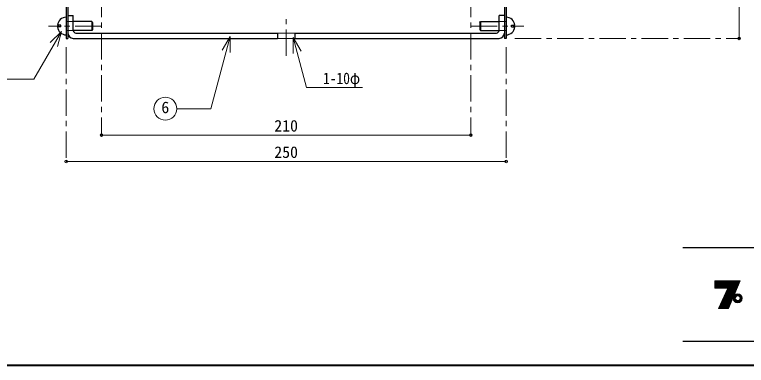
# Model space of a CAD drawing. Units: millimetres, scale not verified. Extents: x -637 to 578, y -407 to 436.
# Drawn here: x -409.2 to 6.7, y -407.4 to -207.9 of the extents above; entities that cross this region are included whole.
import ezdxf
from ezdxf.enums import TextEntityAlignment as Align

# ---------------------------------------------------------------- set-up
doc = ezdxf.new("R2010")
doc.units = ezdxf.units.MM
doc.header["$LTSCALE"] = 3
doc.header["$PDMODE"] = 32
doc.header["$PDSIZE"] = 1.5
doc.linetypes.add('CHAIN1', pattern=[8, 5, -1, 1, -1])
doc.linetypes.add('DASHED1', pattern=[1.8, 1.2, -0.6])
doc.layers.add('0-0', color=4, linetype='Continuous', lineweight=9)
doc.styles.add('ＭＳ ゴシック', font='')
doc.styles.get('ＭＳ ゴシック').set_extended_font_data('MS Gothic')

msp = doc.modelspace()

# ---------------------------------------------------------------- linework, layer by layer
at = {"layer": '0-0'}
for p, q in [((2.66, -221.426), (2.66, 42.574)), ((-359.84, -276.426), (-149.84, -276.426)), ((-379.84, -291.426), (-129.84, -291.426))]:
    msp.add_line(p, q, dxfattribs=at)
at = {"layer": '0-0', "color": 5, "lineweight": 25}
for p, q in [((-379.84, -58.926), (-379.84, -221.426)), ((-378.84, -58.926), (-378.84, -221.426)), ((-130.84, -108.926), (-130.84, -221.426)), ((-129.84, -108.926), (-129.84, -221.426)), ((-378.84, -208.426), (-375.84, -208.426)), ((-375.84, -216.926), (-375.84, -208.426)), ((-365.34, -211.926), (-375.84, -211.926)), ((-365.34, -211.926), (-365.34, -216.926)), ((-364.84, -212.426), (-365.34, -211.926)), ((-144.84, -212.426), (-144.34, -211.926)), ((-144.34, -211.926), (-133.84, -211.926)), ((-144.34, -211.926), (-144.34, -216.926)), ((-133.84, -216.926), (-133.84, -208.426)), ((-130.84, -208.426), (-133.84, -208.426)), ((-382.84, -213.926), (-384.815, -213.926)), ((-382.84, -214.926), (-384.815, -214.926)), ((-382.84, -214.926), (-382.84, -213.926)), ((-364.84, -212.426), (-364.84, -216.426)), ((-144.84, -212.426), (-144.84, -216.426)), ((-126.84, -213.926), (-124.865, -213.926)), ((-126.84, -214.926), (-126.84, -213.926)), ((-126.84, -214.926), (-124.865, -214.926)), ((-365.34, -216.926), (-375.84, -216.926)), ((-364.84, -216.426), (-365.34, -216.926)), ((-249.84, -218.426), (-249.84, -221.426)), ((-249.84, -218.426), (-135.34, -218.426)), ((-144.84, -216.426), (-144.34, -216.926)), ((-144.34, -216.926), (-133.84, -216.926)), ((-379.84, -221.426), (-378.84, -221.426)), ((-375.84, -221.426), (-259.84, -221.426)), ((-249.84, -221.426), (-133.84, -221.426)), ((-129.84, -221.426), (-130.84, -221.426))]:
    msp.add_line(p, q, dxfattribs=at)
at = {"layer": '0-0', "linetype": 'CHAIN1'}
for p, q in [((-359.84, -194.426), (-359.84, -276.426)), ((-149.84, -194.426), (-149.84, -276.426)), ((-254.84, -231.426), (-254.84, -208.426)), ((-359.84, -214.426), (-389.84, -214.426)), ((-149.84, -214.426), (-119.84, -214.426)), ((-124.84, -221.426), (2.66, -221.426)), ((-379.84, -226.426), (-379.84, -291.426)), ((-129.84, -226.426), (-129.84, -291.426))]:
    msp.add_line(p, q, dxfattribs=at)
at = {"layer": '0-0', "color": 7, "linetype": 'DASHED1', "lineweight": 18}
for p, q in [((-375.84, -211.926), (-379.84, -211.926)), ((-133.84, -211.926), (-129.84, -211.926)), ((-375.84, -216.926), (-379.84, -216.926)), ((-133.84, -216.926), (-129.84, -216.926))]:
    msp.add_line(p, q, dxfattribs=at)
at = {"layer": '0-0', "color": 7, "lineweight": 18}
for p, q in [((-382.542, -217.436), (-398.219, -244.589)), ((-382.542, -217.436), (-388.906, -223.8)), ((-382.542, -217.436), (-384.872, -226.13)), ((-259.84, -218.426), (-249.84, -218.426)), ((-286.688, -220.411), (-297.687, -261.457)), ((-286.688, -220.411), (-291.188, -228.205)), ((-286.688, -220.411), (-286.688, -229.411)), ((-249.84, -221.426), (-259.84, -221.426)), ((-250.853, -220.973), (-246.353, -228.767)), ((-250.853, -220.973), (-250.853, -229.973)), ((-398.219, -244.589), (-422.253, -244.589)), ((-317.015, -261.457), (-297.687, -261.457)), ((-11.212, -359.486), (3.011, -359.486)), ((-11.212, -359.612), (2.959, -359.612)), ((-11.212, -359.801), (2.881, -359.801)), ((-11.212, -359.99), (2.803, -359.99)), ((-11.212, -360.179), (2.724, -360.179)), ((-11.212, -360.431), (2.62, -360.431)), ((2.542, -360.62), (-11.212, -360.62)), ((-11.212, -360.809), (2.464, -360.809)), ((-11.212, -360.998), (2.386, -360.998)), ((-11.212, -361.187), (2.307, -361.187)), ((-11.212, -361.376), (2.229, -361.376)), ((-11.212, -361.502), (2.177, -361.502)), ((-11.212, -361.754), (2.073, -361.754)), ((-3.4, -374.984), (3.089, -359.297)), ((-11.212, -361.943), (1.995, -361.943)), ((-11.212, -362.132), (1.916, -362.132)), ((-11.212, -362.321), (1.838, -362.321)), ((-11.212, -362.51), (1.76, -362.51)), ((-11.212, -362.699), (1.682, -362.699)), ((-11.212, -362.888), (1.604, -362.888)), ((-11.212, -363.077), (1.526, -363.077)), ((-11.212, -363.266), (1.447, -363.266)), ((-3.904, -363.518), (-11.212, -363.518)), ((-9.196, -374.984), (-3.904, -363.518)), ((0.431, -365.723), (-4.922, -365.723)), ((0.535, -365.471), (-4.786, -365.471)), ((-4.66, -365.156), (0.666, -365.156)), ((0.77, -364.904), (-4.544, -364.904)), ((0.9, -364.589), (-4.398, -364.589)), ((0.978, -364.4), (-4.311, -364.4)), ((1.083, -364.148), (-4.195, -364.148)), ((1.161, -363.959), (-4.107, -363.959)), ((1.265, -363.707), (-3.991, -363.707)), ((1.343, -363.518), (-3.904, -363.518)), ((-1.263, -369.818), (-6.802, -369.818)), ((-1.159, -369.566), (-6.695, -369.566)), ((-1.028, -369.251), (-6.55, -369.251)), ((-6.434, -368.999), (-0.924, -368.999)), ((-0.794, -368.684), (-6.288, -368.684)), ((-0.637, -368.306), (-6.114, -368.306)), ((-0.507, -367.991), (-5.968, -367.991)), ((-0.403, -367.739), (-5.852, -367.739)), ((-0.273, -367.424), (-5.707, -367.424)), ((-5.59, -367.172), (-0.168, -367.172)), ((-0.038, -366.857), (-5.445, -366.857)), ((0.092, -366.542), (-5.3, -366.542)), ((0.196, -366.29), (-5.183, -366.29)), ((-5.038, -365.975), (0.327, -365.975)), ((-0.784, -369.251), (0.416, -369.251)), ((-0.771, -368.999), (0.44, -368.999)), ((-0.764, -369.566), (0.453, -369.566)), ((-0.72, -368.684), (0.541, -368.684)), ((-0.72, -369.818), (0.541, -369.818)), ((-0.602, -368.306), (0.802, -368.306)), ((-0.451, -367.991), (1.282, -367.991)), ((-0.287, -367.739), (3.82, -367.739)), ((-0.013, -367.424), (3.545, -367.424)), ((0.29, -367.172), (3.243, -367.172)), ((0.888, -366.857), (2.644, -366.857)), ((3.983, -367.991), (2.251, -367.991)), ((4.135, -368.306), (2.73, -368.306)), ((4.252, -368.684), (2.991, -368.684)), ((4.252, -369.818), (2.991, -369.818)), ((4.297, -369.566), (3.079, -369.566)), ((4.304, -368.999), (3.092, -368.999)), ((3.116, -369.251), (4.316, -369.251)), ((-2.983, -373.976), (-8.731, -373.976)), ((-2.853, -373.661), (-8.585, -373.661)), ((-2.696, -373.283), (-8.411, -373.283)), ((-2.566, -372.968), (-8.265, -372.968)), ((-2.41, -372.59), (-8.091, -372.59)), ((-2.305, -372.338), (-7.975, -372.338)), ((-2.175, -372.023), (-7.829, -372.023)), ((-2.045, -371.708), (-7.684, -371.708)), ((-1.914, -371.393), (-7.538, -371.393)), ((-1.784, -371.078), (-7.393, -371.078)), ((-1.68, -370.826), (-7.277, -370.826)), ((-1.55, -370.511), (-7.131, -370.511)), ((-1.419, -370.196), (-6.986, -370.196)), ((-0.602, -370.196), (0.802, -370.196)), ((-0.451, -370.511), (1.282, -370.511)), ((-0.239, -370.826), (3.772, -370.826)), ((-0.013, -371.078), (3.545, -371.078)), ((0.383, -371.393), (3.15, -371.393)), ((1.084, -371.708), (2.449, -371.708)), ((3.983, -370.511), (2.251, -370.511)), ((4.135, -370.196), (2.73, -370.196)), ((-9.196, -374.984), (-3.4, -374.984)), ((-3.27, -374.669), (-9.05, -374.669)), ((-3.113, -374.291), (-8.876, -374.291))]:
    msp.add_line(p, q, dxfattribs=at)
at = {"layer": '0-0', "color": 6, "lineweight": 25}
for p, q in [((-29.34, -340.355), (564.66, -340.355)), ((564.66, -393.926), (-29.34, -393.926))]:
    msp.add_line(p, q, dxfattribs=at)
at = {"layer": '0-0', "color": 1, "lineweight": 40}
msp.add_line((578.16, -407.426), (-636.84, -407.426), dxfattribs=at)
at = {"layer": '0-0', "color": 5, "lineweight": 25}
msp.add_lwpolyline([(-374.34, -218.426), (-259.84, -218.426), (-259.84, -221.426)], dxfattribs=at)
at = {"layer": '0-0', "color": 7, "lineweight": 18}
for points in [[(-250.853, -220.973), (-243.23, -249.424), (-211.366, -249.424)], [(-11.212, -363.518), (-11.212, -359.297), (3.089, -359.297)]]:
    msp.add_lwpolyline(points, dxfattribs=at)
for centre, radius in [((-323.515, -261.457), 6.5), ((1.766, -369.251), 2.55), ((1.766, -369.251), 1.35)]:
    msp.add_circle(centre, radius, dxfattribs=at)
at = {"layer": '0-0', "color": 5, "lineweight": 25}
for centre, radius, start, end in [((-379.84, -214.426), 5, 90, 174.26083), ((-129.84, -214.426), 5, 5.73917, 90), ((-379.84, -214.426), 5, 185.73917, 270), ((-129.84, -214.426), 5, 270, 354.26083), ((-375.84, -218.426), 3, 180, 270), ((-374.34, -216.926), 1.5, 180, 270), ((-135.34, -216.926), 1.5, 270, 0), ((-133.84, -218.426), 3, 270, 0)]:
    msp.add_arc(centre, radius, start, end, dxfattribs=at)
at = {"layer": '0-0', "color": 1}
for p in [(2.66, -221.426), (-359.84, -276.426), (-149.84, -276.426), (-379.84, -291.426), (-129.84, -291.426)]:
    msp.add_point(p, dxfattribs=at)

# ---------------------------------------------------------------- texts
at = {"layer": '0-0', "color": 7, "style": 'ＭＳ ゴシック', "width": 0.85}
msp.add_text('1-10φ', height=6.598, dxfattribs=at).set_placement((-233.866, -249.424), align=Align.BOTTOM_LEFT)
at = {"layer": '0-0', "color": 7, "style": 'ＭＳ ゴシック'}
for s, p in [('6', (-325.765, -265.957)), ('210', (-261.59, -276.426)), ('250', (-261.59, -291.426))]:
    msp.add_text(s, height=6.598, dxfattribs=at).set_placement(p, align=Align.BOTTOM_LEFT)

doc.saveas('drawing.dxf')
